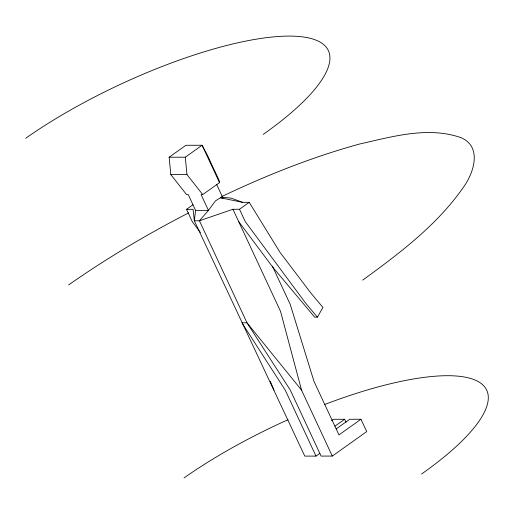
<?xml version="1.0" encoding="UTF-8"?>
<svg xmlns="http://www.w3.org/2000/svg" width="514" height="514" viewBox="0 0 514 514"><rect width="100%" height="100%" fill="white"/><g stroke="black" fill="none" stroke-linecap="round" stroke-linejoin="round"><path stroke-width="0.77" d="M200.389 232.508L192.281 221.669L186.531 209.333L193.091 209.32L194.331 220.782L199.419 220.776L208.446 210.387L201.077 194.588L202.728 194.581L219.517 182.637L219.118 180.375L207.226 154.875L202.086 145.256L185.933 145.276L169.145 157.22L170.821 174.612L186.582 194.607L188.233 194.6L195.603 210.406L194.331 220.782L304.783 456.111L315.994 456.098L319.888 453.322M238.682 221.605L273.03 267.505L314.703 317.164L317.401 317.157L322.94 307.443L311.066 293.295L280.169 252.573L249.213 202.343L242.647 202.355L220.461 197.787L215.501 200.858L208.446 210.387L195.603 210.406M362.698 280.117C399.963 253.036 437.838 224.547 464.187 186.145C474.152 171.882 481.926 146.599 461.084 137.694C428.136 126.103 392.471 136.647 359.755 143.978C312.107 157.053 266.053 175.46 221.483 196.676M169.145 157.22L185.297 157.2L202.086 145.256L219.517 182.637M186.531 209.333L193.007 204.72M336.162 428.933L349.758 419.263L360.969 419.244L366.72 431.58L332.295 456.079L321.083 456.091L290.333 390.145L246.996 322.805L199.419 220.776L232.932 209.269L239.498 209.262L249.213 202.343M331.511 420.664L333.457 419.283L344.663 419.27L346.018 422.167M334.955 426.177L344.663 419.27M360.969 419.244L338.957 434.908L313.958 381.298L290.224 304.384L272.356 266.059M68.613 284.91C106.906 258.189 147.126 234.262 188.644 212.892M170.821 174.612L186.968 174.593L202.728 194.581M220.461 197.787L223.005 198.051L216.664 184.449M222.511 197.235L231.223 198.147L242.647 202.355M317.401 317.157L305.528 303.009L245.249 221.592L239.498 209.262M332.295 456.079L301.545 390.132L246.996 322.805L241.908 322.811L285.244 390.152L315.994 456.098M232.932 209.269L280.509 311.298L301.545 390.132M270.287 381.33L274.033 390.171M185.297 157.2L186.968 174.593M25.7 138.279A202.921 57.292 -25 0 1 286.953 36.108A202.921 57.292 -25 0 1 263.174 134.405M324.482 404.569A202.921 57.292 -25 0 1 480.622 383.103A202.921 57.292 -25 0 1 421.544 474.024M184.063 477.898A202.921 57.292 -25 0 1 288.091 419.687"/></g></svg>
